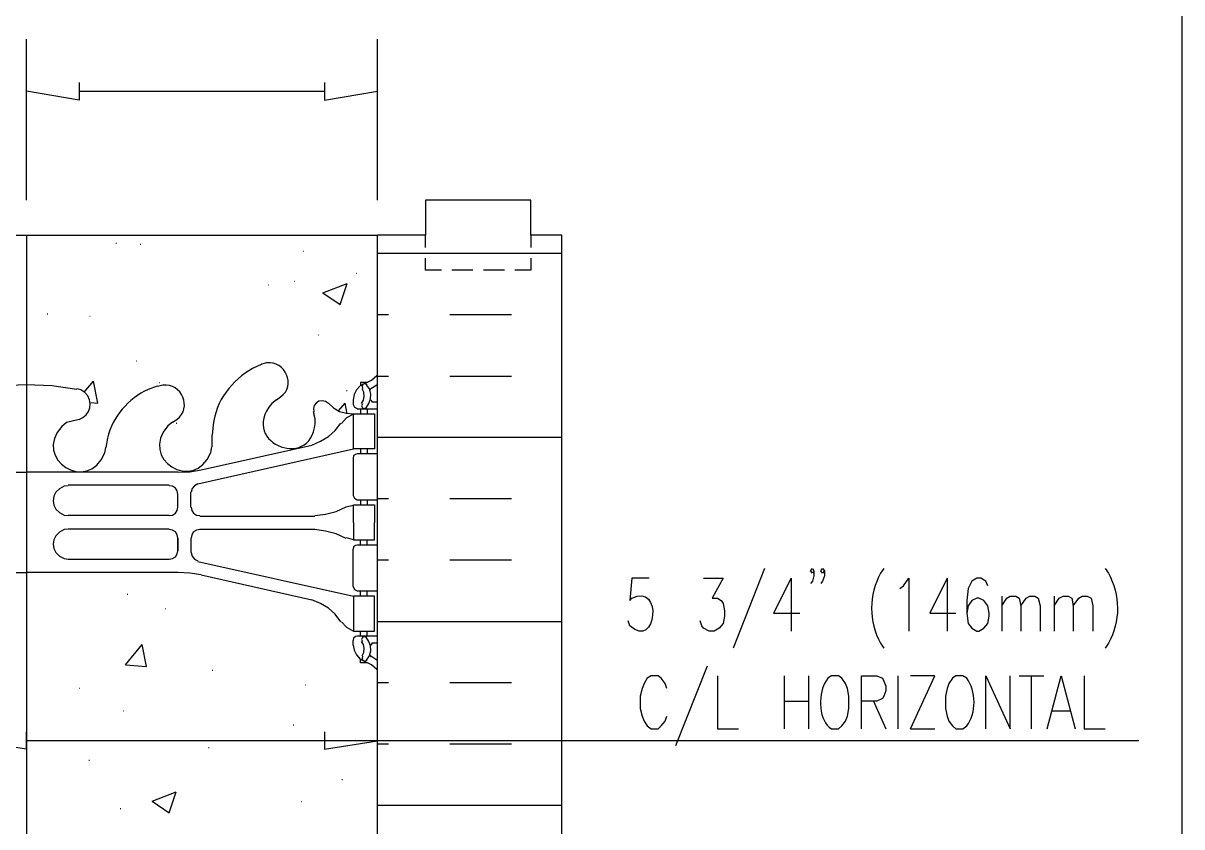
# Model space of a CAD drawing. Header units: millimetres. Extents: x 14 to 201, y 16 to 268.
# Drawn here: x 148.9 to 201.3, y 195.9 to 232.3 of the extents above; entities that cross this region are included whole.
import ezdxf

# ---------------------------------------------------------------- set-up
doc = ezdxf.new("R2010")
doc.units = ezdxf.units.MM
doc.layers.get('0').update_dxf_attribs({"linetype": 'CONTINUOUS'})

msp = doc.modelspace()

# ---------------------------------------------------------------- linework, layer by layer
at = {"color": 0}
for p, q in [((201.296, 264.541), (201.296, 55.4136)), ((149.013, 224.324), (149.013, 231.626)), ((164.888, 224.324), (164.888, 231.626)), ((151.384, 228.854), (149.013, 229.256)), ((151.384, 229.658), (151.384, 228.854)), ((151.384, 229.256), (162.497, 229.256)), ((162.497, 229.658), (162.497, 228.854)), ((162.497, 228.854), (164.888, 229.256)), ((171.83, 224.324), (167.068, 224.324)), ((167.068, 224.324), (167.068, 222.736)), ((171.83, 222.736), (171.83, 224.324)), ((149.013, 222.736), (149.013, 108.5)), ((164.888, 165.586), (164.888, 222.736)), ((167.068, 222.736), (164.888, 222.736)), ((167.068, 222.187), (167.068, 222.736)), ((173.228, 222.736), (171.83, 222.736)), ((171.83, 222.736), (171.83, 222.187)), ((173.228, 165.586), (173.228, 222.736)), ((167.068, 221.149), (167.068, 221.7)), ((171.83, 221.7), (171.83, 221.149)), ((167.789, 221.149), (167.068, 221.149)), ((169.207, 221.149), (168.254, 221.149)), ((170.645, 221.149), (169.693, 221.149)), ((171.83, 221.149), (171.111, 221.149)), ((159.659, 216.895), (159.236, 216.705)), ((159.872, 216.958), (159.639, 216.895)), ((164.422, 216.069), (164.126, 216.069)), ((164.126, 216.069), (164.126, 215.943)), ((164.317, 216.027), (164.614, 216.176)), ((164.614, 216.176), (164.867, 216.386)), ((149.013, 215.963), (147.87, 215.921)), ((150.157, 215.921), (149.013, 215.963)), ((151.278, 215.751), (150.157, 215.921)), ((151.468, 215.731), (151.278, 215.773)), ((154.919, 215.9), (154.517, 215.751)), ((155.172, 215.943), (154.94, 215.879)), ((163.935, 215.731), (163.829, 215.52)), ((164.105, 215.921), (163.935, 215.731)), ((164.317, 216.027), (164.105, 215.921)), ((164.232, 215.984), (164.191, 215.9)), ((164.191, 215.9), (164.211, 215.794)), ((164.275, 215.624), (164.191, 215.773)), ((164.317, 216.006), (164.232, 215.984)), ((164.295, 215.434), (164.275, 215.624)), ((164.422, 215.963), (164.317, 216.006)), ((164.528, 215.773), (164.401, 215.963)), ((164.592, 215.54), (164.528, 215.773)), ((164.592, 215.794), (164.55, 215.71)), ((164.571, 215.328), (164.592, 215.54)), ((164.592, 215.794), (164.867, 215.963)), ((160.317, 215.287), (160.105, 215.117)), ((160.317, 215.287), (160.507, 215.414)), ((162.031, 215.032), (161.988, 214.884)), ((162.115, 215.138), (162.031, 215.032)), ((162.242, 215.222), (162.115, 215.138)), ((162.391, 215.244), (162.242, 215.222)), ((162.538, 215.202), (162.391, 215.244)), ((162.667, 215.117), (162.538, 215.202)), ((162.667, 215.138), (162.899, 214.926)), ((163.829, 215.52), (163.788, 215.287)), ((163.788, 215.287), (163.788, 215.074)), ((163.788, 215.074), (163.852, 214.948)), ((164.168, 215.117), (164.254, 215.265)), ((164.211, 215.095), (164.168, 215.011)), ((164.168, 215.011), (164.211, 214.926)), ((164.254, 215.265), (164.295, 215.434)), ((164.381, 214.926), (164.507, 215.117)), ((164.507, 215.117), (164.571, 215.328)), ((164.592, 215.265), (164.634, 215.202)), ((164.888, 215.181), (164.634, 215.181)), ((161.988, 214.884), (162.009, 214.735)), ((162.031, 214.652), (161.988, 214.735)), ((162.074, 214.419), (162.009, 214.652)), ((162.899, 214.926), (163.173, 214.758)), ((163.173, 214.758), (163.492, 214.672)), ((163.492, 214.672), (163.809, 214.652)), ((163.809, 214.629), (163.492, 214.461)), ((163.809, 213.064), (163.809, 214.652)), ((163.809, 214.652), (164.761, 214.652)), ((163.852, 214.948), (163.978, 214.884)), ((164.888, 214.862), (163.978, 214.862)), ((164.126, 214.862), (164.126, 214.652)), ((164.211, 214.926), (164.295, 214.884)), ((164.295, 214.884), (164.381, 214.926)), ((164.422, 214.862), (164.422, 214.652)), ((164.761, 214.652), (164.761, 213.064)), ((150.813, 214.249), (150.6, 214.08)), ((151.384, 214.396), (150.813, 214.249)), ((151.384, 214.396), (151.554, 214.482)), ((155.618, 214.27), (155.406, 214.1)), ((155.618, 214.27), (155.808, 214.396)), ((157.459, 214.143), (157.416, 213.677)), ((162.983, 213.89), (163.237, 214.229)), ((163.492, 214.461), (163.259, 214.206)), ((152.676, 213.551), (152.59, 213.128)), ((157.395, 213.677), (157.395, 213.148)), ((162.305, 213.403), (162.667, 213.614)), ((162.667, 213.614), (162.983, 213.89)), ((152.549, 212.874), (152.59, 213.128)), ((156.76, 211.477), (163.809, 213.064)), ((156.909, 212.112), (161.925, 213.233)), ((157.353, 212.894), (157.395, 213.148)), ((161.925, 213.233), (162.305, 213.403)), ((164.761, 213.064), (163.809, 213.064)), ((164.126, 213.064), (164.126, 212.831)), ((164.422, 213.064), (164.422, 212.831)), ((163.809, 212.746), (163.788, 212.641)), ((163.788, 212.641), (163.788, 210.947)), ((163.893, 212.809), (163.809, 212.746)), ((163.978, 212.831), (163.893, 212.809)), ((164.888, 212.831), (163.978, 212.831)), ((142.156, 212.006), (149.013, 212.006)), ((155.871, 212.006), (149.013, 212.006)), ((155.871, 212.006), (156.4, 212.027)), ((156.4, 212.027), (156.909, 212.112)), ((150.896, 211.391), (150.706, 211.37)), ((155.469, 211.413), (150.896, 211.413)), ((155.618, 211.37), (155.469, 211.391)), ((155.744, 211.286), (155.618, 211.37)), ((156.613, 211.391), (156.507, 211.264)), ((156.76, 211.477), (156.613, 211.391)), ((155.829, 211.158), (155.744, 211.286)), ((155.851, 211.011), (155.829, 211.158)), ((155.851, 210.418), (155.851, 211.011)), ((155.851, 210.439), (155.851, 210.989)), ((156.443, 210.418), (156.443, 211.095)), ((156.507, 211.264), (156.464, 211.095)), ((163.788, 210.947), (163.852, 210.821)), ((163.852, 210.821), (163.978, 210.757)), ((155.829, 210.269), (155.851, 210.418)), ((156.464, 210.418), (156.484, 210.269)), ((163.026, 210.228), (163.47, 210.439)), ((163.788, 210.502), (163.47, 210.418)), ((163.809, 209.719), (163.809, 210.524)), ((163.809, 210.524), (164.761, 210.524)), ((164.888, 210.735), (163.978, 210.735)), ((164.126, 210.735), (164.126, 210.524)), ((164.422, 210.735), (164.422, 210.524)), ((164.761, 210.524), (164.761, 209.719)), ((150.706, 210.058), (150.896, 210.036)), ((155.469, 210.036), (150.896, 210.036)), ((155.469, 210.036), (155.618, 210.058)), ((155.618, 210.058), (155.744, 210.143)), ((155.744, 210.143), (155.829, 210.269)), ((156.484, 210.269), (156.57, 210.143)), ((156.57, 210.143), (156.697, 210.058)), ((156.697, 210.058), (156.846, 210.036)), ((156.846, 210.016), (162.052, 210.016)), ((162.052, 210.036), (162.538, 210.1)), ((162.538, 210.1), (163.026, 210.228)), ((150.896, 209.423), (150.706, 209.401)), ((155.469, 209.423), (150.896, 209.423)), ((155.618, 209.381), (155.469, 209.401)), ((155.744, 209.296), (155.618, 209.381)), ((155.829, 209.17), (155.744, 209.296)), ((156.57, 209.296), (156.484, 209.17)), ((156.697, 209.381), (156.57, 209.296)), ((156.846, 209.401), (156.697, 209.381)), ((156.846, 209.423), (162.052, 209.423)), ((162.538, 209.338), (162.052, 209.401)), ((163.026, 209.211), (162.538, 209.338)), ((163.809, 209.719), (163.809, 208.937)), ((164.761, 208.937), (164.761, 209.719)), ((155.851, 209.021), (155.829, 209.17)), ((155.851, 209.021), (155.851, 208.449)), ((155.851, 208.449), (155.851, 209.021)), ((156.443, 209.021), (156.443, 208.365)), ((156.484, 209.17), (156.464, 209.021)), ((163.47, 209), (163.026, 209.211)), ((163.47, 209.042), (163.788, 208.957)), ((163.809, 208.937), (164.761, 208.937)), ((164.126, 208.704), (164.126, 208.937)), ((164.422, 208.704), (164.422, 208.937)), ((155.744, 208.175), (155.829, 208.302)), ((155.829, 208.302), (155.851, 208.449)), ((156.464, 208.365), (156.507, 208.195)), ((156.507, 208.195), (156.613, 208.069)), ((163.809, 208.618), (163.788, 208.512)), ((163.788, 206.82), (163.788, 208.512)), ((163.893, 208.682), (163.809, 208.618)), ((163.978, 208.704), (163.893, 208.682)), ((164.888, 208.704), (163.978, 208.704)), ((150.706, 208.089), (150.896, 208.069)), ((155.469, 208.046), (150.896, 208.046)), ((155.469, 208.069), (155.618, 208.089)), ((155.618, 208.089), (155.744, 208.175)), ((156.613, 208.069), (156.76, 207.983)), ((156.76, 207.963), (163.809, 206.396)), ((142.156, 207.454), (149.013, 207.454)), ((155.871, 207.454), (149.013, 207.454)), ((156.4, 207.433), (155.871, 207.454)), ((156.909, 207.349), (156.4, 207.433)), ((156.909, 207.349), (161.925, 206.226)), ((176.403, 207.201), (176.319, 206.185)), ((177.187, 207.201), (176.403, 207.201)), ((179.641, 207.201), (180.53, 207.201)), ((180.53, 207.201), (180.043, 206.291)), ((182.414, 207.646), (180.996, 204.026)), ((183.621, 207.201), (182.816, 205.613)), ((183.621, 207.201), (183.621, 204.808)), ((184.489, 207.54), (184.573, 207.646)), ((184.573, 207.433), (184.489, 207.54)), ((184.573, 207.646), (184.636, 207.54)), ((184.636, 207.54), (184.573, 207.433)), ((184.636, 207.307), (184.573, 207.073)), ((184.636, 207.54), (184.636, 207.307)), ((184.955, 207.54), (185.039, 207.646)), ((185.039, 207.433), (184.955, 207.54)), ((185.039, 207.646), (185.124, 207.54)), ((185.124, 207.54), (185.039, 207.433)), ((185.124, 207.307), (185.039, 207.073)), ((185.124, 207.54), (185.124, 207.307)), ((187.811, 207.646), (187.664, 207.433)), ((188.7, 206.861), (188.933, 207.201)), ((188.933, 207.201), (188.933, 204.808)), ((190.669, 207.201), (189.887, 205.613)), ((190.669, 207.201), (190.669, 204.808)), ((192.024, 207.201), (191.791, 207.073)), ((192.194, 207.201), (192.024, 207.201)), ((192.427, 207.073), (192.194, 207.201)), ((197.824, 207.646), (197.972, 207.433)), ((163.788, 206.82), (163.852, 206.692)), ((163.852, 206.692), (163.978, 206.629)), ((184.573, 207.073), (184.489, 206.968)), ((185.039, 207.073), (184.955, 206.968)), ((188.532, 206.735), (188.7, 206.861)), ((191.622, 206.735), (191.558, 206.185)), ((191.791, 207.073), (191.622, 206.735)), ((192.51, 206.861), (192.427, 207.073)), ((162.305, 206.058), (161.925, 206.226)), ((164.761, 206.396), (163.809, 206.396)), ((163.809, 206.396), (163.809, 204.808)), ((164.888, 206.608), (163.978, 206.608)), ((164.126, 206.396), (164.126, 206.608)), ((164.422, 206.396), (164.422, 206.608)), ((164.761, 204.808), (164.761, 206.396)), ((176.319, 206.185), (176.403, 206.291)), ((180.043, 206.291), (180.276, 206.291)), ((180.276, 206.291), (180.446, 206.185)), ((180.446, 206.185), (180.53, 206.058)), ((191.558, 206.185), (191.558, 205.613)), ((191.791, 206.185), (191.622, 205.952)), ((192.024, 206.291), (191.791, 206.185)), ((192.108, 206.291), (192.024, 206.291)), ((192.341, 206.185), (192.108, 206.291)), ((192.51, 205.952), (192.341, 206.185)), ((193.146, 206.396), (193.146, 204.808)), ((193.146, 205.952), (193.379, 206.291)), ((193.379, 206.291), (193.526, 206.396)), ((193.526, 206.396), (193.781, 206.396)), ((193.781, 206.396), (193.929, 206.291)), ((193.929, 206.291), (194.014, 205.952)), ((194.014, 205.952), (194.247, 206.291)), ((194.247, 206.291), (194.417, 206.396)), ((194.417, 206.396), (194.649, 206.396)), ((194.649, 206.396), (194.797, 206.291)), ((194.797, 206.291), (194.882, 205.952)), ((195.516, 206.396), (195.516, 204.808)), ((195.516, 205.952), (195.749, 206.291)), ((195.749, 206.291), (195.918, 206.396)), ((195.918, 206.396), (196.152, 206.396)), ((196.152, 206.396), (196.321, 206.291)), ((196.321, 206.291), (196.384, 205.952)), ((196.384, 205.952), (196.638, 206.291)), ((196.638, 206.291), (196.787, 206.396)), ((196.787, 206.396), (197.019, 206.396)), ((197.019, 206.396), (197.189, 206.291)), ((197.189, 206.291), (197.273, 205.952)), ((162.667, 205.846), (162.305, 206.058)), ((162.983, 205.57), (162.667, 205.846)), ((163.237, 205.233), (162.983, 205.57)), ((180.53, 206.058), (180.595, 205.719)), ((180.595, 205.719), (180.595, 205.486)), ((182.816, 205.613), (184.001, 205.613)), ((189.887, 205.613), (191.072, 205.613)), ((191.622, 205.952), (191.558, 205.613)), ((191.558, 205.613), (191.622, 205.147)), ((192.574, 205.613), (192.51, 205.952)), ((192.574, 205.486), (192.574, 205.613)), ((194.014, 205.952), (194.014, 204.808)), ((194.882, 205.952), (194.882, 204.808)), ((196.384, 205.952), (196.384, 204.808)), ((197.273, 205.952), (197.273, 204.808)), ((163.259, 205.233), (163.492, 204.978)), ((176.319, 205.041), (176.233, 205.274)), ((179.578, 205.041), (179.494, 205.274)), ((180.53, 205.147), (180.362, 204.936)), ((180.595, 205.486), (180.53, 205.147)), ((191.622, 205.147), (191.791, 204.936)), ((192.341, 204.936), (192.51, 205.147)), ((192.51, 205.147), (192.574, 205.486)), ((163.492, 204.978), (163.809, 204.808)), ((163.809, 204.808), (164.761, 204.808)), ((163.893, 204.555), (163.809, 204.491)), ((163.978, 204.575), (163.893, 204.555)), ((164.888, 204.575), (163.978, 204.575)), ((164.126, 204.575), (164.126, 204.808)), ((164.295, 204.555), (164.211, 204.512)), ((164.381, 204.512), (164.295, 204.555)), ((164.507, 204.342), (164.381, 204.534)), ((164.422, 204.575), (164.422, 204.808)), ((179.641, 204.936), (179.578, 205.041)), ((179.896, 204.808), (179.641, 204.936)), ((180.129, 204.808), (179.896, 204.808)), ((180.362, 204.936), (180.129, 204.808)), ((191.791, 204.936), (192.024, 204.808)), ((192.024, 204.808), (192.108, 204.808)), ((192.108, 204.808), (192.341, 204.936)), ((163.809, 204.491), (163.788, 204.385)), ((163.788, 204.174), (163.788, 204.385)), ((163.788, 204.174), (163.829, 203.942)), ((164.211, 204.512), (164.168, 204.428)), ((164.168, 204.428), (164.211, 204.342)), ((164.254, 204.195), (164.168, 204.342)), ((164.295, 204.026), (164.254, 204.195)), ((164.275, 203.835), (164.295, 204.026)), ((164.571, 204.132), (164.507, 204.342)), ((164.592, 203.919), (164.571, 204.132)), ((164.634, 204.238), (164.592, 204.174)), ((164.888, 204.258), (164.634, 204.258)), ((187.664, 204.258), (187.811, 204.026)), ((197.972, 204.258), (197.824, 204.026)), ((163.829, 203.942), (163.935, 203.729)), ((163.935, 203.729), (164.105, 203.539)), ((164.105, 203.539), (164.317, 203.433)), ((164.126, 203.369), (164.126, 203.517)), ((164.191, 203.686), (164.275, 203.835)), ((164.211, 203.666), (164.191, 203.56)), ((164.191, 203.56), (164.232, 203.476)), ((164.232, 203.476), (164.317, 203.454)), ((164.317, 203.454), (164.422, 203.496)), ((164.401, 203.496), (164.528, 203.686)), ((164.528, 203.686), (164.592, 203.919)), ((164.55, 203.729), (164.592, 203.645)), ((164.867, 203.496), (164.592, 203.666)), ((164.422, 203.369), (164.126, 203.369)), ((164.614, 203.284), (164.317, 203.433)), ((164.867, 203.073), (164.614, 203.284)), ((179.81, 203.221), (178.372, 199.602)), ((176.954, 202.438), (176.868, 202.205)), ((177.101, 202.671), (176.954, 202.438)), ((177.271, 202.777), (177.101, 202.671)), ((177.588, 202.777), (177.271, 202.777)), ((177.737, 202.671), (177.588, 202.777)), ((177.906, 202.438), (177.737, 202.671)), ((177.99, 202.205), (177.906, 202.438)), ((180.276, 202.777), (180.276, 200.385)), ((183.304, 202.777), (183.304, 200.385)), ((184.404, 202.777), (184.404, 200.385)), ((185.272, 202.671), (185.124, 202.438)), ((185.441, 202.777), (185.272, 202.671)), ((185.758, 202.777), (185.441, 202.777)), ((185.907, 202.671), (185.758, 202.777)), ((186.077, 202.438), (185.907, 202.671)), ((186.16, 202.205), (186.077, 202.438)), ((186.796, 200.385), (186.796, 202.777)), ((186.796, 202.777), (187.494, 202.777)), ((187.494, 202.777), (187.748, 202.671)), ((187.748, 202.671), (187.811, 202.544)), ((187.811, 202.544), (187.897, 202.311)), ((188.447, 202.777), (188.447, 200.385)), ((189.019, 200.385), (190.12, 202.777)), ((190.12, 202.777), (189.019, 202.777)), ((190.754, 202.438), (190.669, 202.205)), ((190.923, 202.671), (190.754, 202.438)), ((191.072, 202.777), (190.923, 202.671)), ((191.389, 202.777), (191.072, 202.777)), ((191.558, 202.671), (191.389, 202.777)), ((192.427, 200.385), (192.427, 202.777)), ((192.427, 202.777), (193.528, 200.385)), ((193.528, 200.385), (193.528, 202.777)), ((193.929, 202.777), (195.05, 202.777)), ((194.48, 202.777), (194.48, 200.385)), ((195.199, 200.385), (195.834, 202.777)), ((195.834, 202.777), (196.47, 200.385)), ((196.871, 202.777), (196.871, 200.385)), ((176.868, 202.205), (176.784, 201.866)), ((186.224, 201.866), (186.16, 202.205)), ((187.897, 202.099), (187.811, 201.866)), ((187.897, 202.311), (187.897, 202.099)), ((190.669, 202.205), (190.606, 201.866)), ((176.784, 201.866), (176.784, 201.296)), ((183.304, 201.633), (184.404, 201.633)), ((186.224, 201.296), (186.224, 201.866)), ((187.494, 201.633), (186.796, 201.633)), ((187.346, 201.633), (187.897, 200.385)), ((187.748, 201.761), (187.494, 201.633)), ((187.811, 201.866), (187.748, 201.761)), ((190.606, 201.866), (190.606, 201.296)), ((176.784, 201.296), (176.868, 200.957)), ((176.868, 200.957), (176.954, 200.723)), ((177.906, 200.723), (177.99, 200.957)), ((186.077, 200.723), (186.16, 200.957)), ((186.16, 200.957), (186.224, 201.296)), ((190.606, 201.296), (190.669, 200.957)), ((190.669, 200.957), (190.754, 200.723)), ((195.432, 201.19), (196.237, 201.19)), ((176.954, 200.723), (177.101, 200.511)), ((177.101, 200.511), (177.271, 200.385)), ((177.271, 200.385), (177.588, 200.385)), ((177.588, 200.385), (177.737, 200.511)), ((177.737, 200.511), (177.906, 200.723)), ((180.276, 200.385), (181.229, 200.385)), ((185.441, 200.385), (185.758, 200.385)), ((185.758, 200.385), (185.907, 200.511)), ((185.907, 200.511), (186.077, 200.723)), ((189.019, 200.385), (190.12, 200.385)), ((190.754, 200.723), (190.923, 200.511)), ((190.923, 200.511), (191.072, 200.385)), ((191.072, 200.385), (191.389, 200.385)), ((191.389, 200.385), (191.558, 200.511)), ((196.871, 200.385), (197.824, 200.385)), ((148.992, 199.453), (146.622, 199.835)), ((148.992, 200.237), (148.992, 199.453)), ((199.347, 199.835), (148.992, 199.835)), ((162.497, 200.237), (162.497, 199.453)), ((162.497, 199.453), (164.888, 199.835))]:
    msp.add_line(p, q, dxfattribs=at)
at = {"color": 252}
for p, q in [((133.138, 222.736), (164.888, 222.736)), ((153.056, 222.377), (153.078, 222.377)), ((154.157, 222.334), (154.178, 222.334)), ((161.522, 222.017), (161.545, 222.017)), ((173.228, 221.911), (164.888, 221.911)), ((163.935, 221.022), (163.958, 221.022)), ((159.957, 220.493), (159.978, 220.493)), ((161.12, 220.663), (161.142, 220.663)), ((162.411, 220.133), (163.513, 220.556)), ((163.196, 219.604), (163.513, 220.556)), ((162.411, 220.133), (163.196, 219.604)), ((149.944, 219.181), (149.967, 219.181)), ((151.871, 219.075), (151.892, 219.075)), ((165.396, 219.138), (164.888, 219.138)), ((170.964, 219.138), (168.169, 219.138)), ((162.201, 218.229), (162.221, 218.229)), ((153.967, 217.042), (153.988, 217.042)), ((151.617, 215.624), (152.04, 216.133)), ((152.231, 215.138), (152.04, 216.133)), ((155.025, 216.069), (155.046, 216.069)), ((165.396, 216.345), (164.888, 216.345)), ((170.964, 216.345), (168.169, 216.345)), ((163.492, 215.71), (163.513, 215.71)), ((151.914, 215.158), (152.231, 215.138)), ((163.132, 214.778), (163.429, 215.138)), ((163.513, 214.652), (163.429, 215.138)), ((155.787, 214.229), (155.808, 214.229)), ((173.228, 213.571), (164.888, 213.571)), ((165.396, 210.798), (164.888, 210.798)), ((170.964, 210.798), (168.169, 210.798)), ((165.396, 208.026), (164.888, 208.026)), ((170.964, 208.026), (168.169, 208.026)), ((153.565, 206.481), (153.585, 206.481)), ((155.279, 205.825), (155.299, 205.825)), ((173.228, 205.233), (164.888, 205.233)), ((153.479, 203.284), (154.241, 204.195)), ((154.433, 203.2), (154.241, 204.195)), ((153.479, 203.284), (154.433, 203.2)), ((157.416, 203.031), (157.438, 203.031)), ((165.396, 202.458), (164.888, 202.458)), ((170.964, 202.458), (168.169, 202.458)), ((151.405, 202.226), (151.427, 202.226)), ((161.629, 202.374), (161.649, 202.374)), ((164.867, 202.289), (164.888, 202.311)), ((164.867, 202.289), (164.888, 202.289)), ((153.374, 201.19), (153.395, 201.19)), ((161.079, 200.554), (161.1, 200.554)), ((157.248, 199.539), (157.269, 199.539)), ((165.396, 199.686), (164.888, 199.686)), ((170.964, 199.686), (168.169, 199.686)), ((151.828, 198.967), (151.85, 198.967)), ((163.28, 198.078), (163.302, 198.078)), ((154.686, 197.104), (155.787, 197.527)), ((155.469, 196.574), (155.787, 197.527)), ((153.247, 196.766), (153.268, 196.766)), ((154.686, 197.104), (155.469, 196.574)), ((161.439, 197.083), (161.459, 197.083)), ((164.888, 197.062), (164.91, 197.062)), ((173.228, 196.913), (164.888, 196.913))]:
    msp.add_line(p, q, dxfattribs=at)
at = {"color": 0}
for points in [[(159.236, 216.705), (158.301, 216.183), (157.569, 215.228), (157.459, 214.143)], [(160.507, 215.414), (161.228, 215.922), (160.725, 217.07), (159.872, 216.958)], [(151.554, 214.482), (152.005, 214.752), (152.033, 215.458), (151.468, 215.731)], [(154.517, 215.751), (153.61, 215.334), (152.902, 214.533), (152.676, 213.551)], [(155.808, 214.396), (156.529, 214.907), (156.026, 216.055), (155.172, 215.943)], [(160.105, 215.117), (158.549, 213.25), (162.124, 211.991), (162.074, 214.419)], [(150.6, 214.08), (149.255, 212.604), (151.78, 211), (152.549, 212.874)], [(155.406, 214.1), (154.061, 212.624), (156.585, 211.02), (157.353, 212.894)], [(150.706, 211.37), (150.053, 211.122), (150.053, 210.307), (150.706, 210.058)], [(150.706, 209.401), (150.053, 209.153), (150.053, 208.337), (150.706, 208.089)], [(187.664, 207.433), (187.127, 206.47), (187.105, 205.218), (187.664, 204.258)], [(197.972, 207.433), (198.508, 206.47), (198.531, 205.218), (197.972, 204.258)], [(176.403, 206.291), (177.819, 207.042), (177.527, 203.91), (176.319, 205.041)], [(185.124, 202.438), (184.834, 201.887), (184.857, 200.714), (185.441, 200.385)], [(191.558, 200.511), (192.014, 201.059), (191.994, 202.113), (191.558, 202.671)]]:
    msp.add_open_spline(points, degree=3, dxfattribs=at)

doc.saveas('drawing.dxf')
